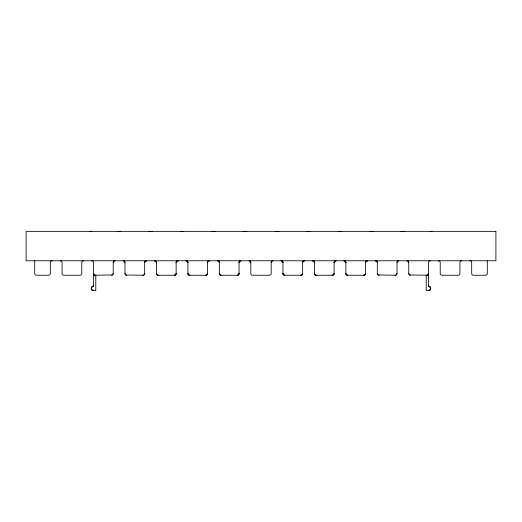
<?xml version="1.0" encoding="UTF-8"?>
<svg xmlns="http://www.w3.org/2000/svg" width="522" height="522" viewBox="0 0 522 522"><rect width="100%" height="100%" fill="white"/><g stroke="black" fill="none" stroke-linecap="round" stroke-linejoin="round"><path stroke-width="0.78" d="M144.679 273.554L144.679 262.586A1.807 1.807 0 0 1 146.493 260.772M428.464 273.495L428.464 273.45A1.807 1.807 0 0 1 426.65 275.257C427.838 275.838 428.856 272.758 428.308 274.174M375.507 260.772A1.807 1.807 0 0 1 377.321 262.586L377.321 273.554L378.085 274.924L395.343 275.251L396.459 274.742L396.994 273.678L397.053 262.181L397.692 261.163L398.815 260.772A1.807 1.807 0 0 0 397.007 262.586M113.228 262.586L113.75 261.313L115.036 260.772A1.807 1.807 0 0 0 113.228 262.586L113.222 273.58L112.432 274.944L93.536 275.257M113.222 273.515L113.228 273.45A1.807 1.807 0 0 1 111.414 275.257M144.672 273.658L144.111 274.761L142.95 275.257L125.867 274.996L124.999 273.561L124.96 262.24L124.34 261.189L123.185 260.772A1.807 1.807 0 0 1 124.993 262.586L124.993 262.586M428.242 274.304L427.309 275.133M91.65 287.139L91.272 288.385L91.65 289.625M430.35 289.625L430.728 288.385L430.35 287.139M306.649 231.514L308.378 231.357M148.698 231.514L150.564 231.357M430.252 231.5L431.988 231.357L431.081 231.376M369.609 231.5L371.299 231.357M401.053 231.5L402.788 231.357M117.287 231.5L119.107 231.357M148.731 231.5L150.199 231.357M212.102 231.416L211.606 231.514L213.478 231.357M117.685 231.422L118.905 231.357M243.67 231.403L243.089 231.507A4.045 4.026 72 0 1 243.748 231.403L244.851 231.357L244.263 231.363A7.83 7.791 59.8 0 0 243.754 231.396M212.252 231.396L212.826 231.363M339.3 231.363L338.139 231.507A5.253 4.731 -84.7 0 1 338.889 231.396A9.474 8.522 -82.3 0 1 339.235 231.37L339.842 231.357M370.894 231.357L370.627 231.37A7.85 6.251 -87.2 0 0 369.576 231.481M181.473 231.357L180.194 231.5A6.375 5.716 87.4 0 1 181.271 231.37L182.021 231.357M307.941 231.357L308.306 231.357M212.904 231.357L213.407 231.357M276.621 231.357L275.218 231.507L276.921 231.357M308.522 231.357L310.394 231.514A4.391 4.228 -86.7 0 0 309.69 231.396A8.502 8.189 -81.8 0 0 309.174 231.357M339.979 231.357L341.812 231.5A6.349 5.69 -87.4 0 0 340.67 231.376M371.436 231.357L373.269 231.5M402.893 231.357L404.772 231.514M408.772 262.586L408.772 262.52A1.807 1.807 0 0 0 406.964 260.772L408.126 261.196L408.746 262.272L408.778 273.58L409.568 274.944L428.464 275.257M93.536 290.643L95.8 290.643L95.8 275.257M428.464 290.643L426.2 290.643L426.2 275.257M277.143 231.357L278.918 231.507M119.166 231.357L120.843 231.481M150.623 231.357L152.417 231.507M182.087 231.357L183.796 231.487M213.557 231.357L215.358 231.514M245.007 231.357L246.789 231.507M90.045 231.357L91.748 231.5M340.142 231.357L340.527 231.357M119.264 231.357L120.641 231.442M403.101 231.357L404.674 231.494M213.72 231.357L214.131 231.363A8.424 8.13 81.7 0 1 214.64 231.383A4.326 4.183 86.6 0 1 215.358 231.514M151.223 231.363L151.582 231.376A7.569 6.003 84.6 0 1 152.411 231.52M408.772 273.45L408.778 273.515A1.807 1.807 0 0 0 410.586 275.257M124.993 273.45L124.993 273.508A1.807 1.807 0 0 0 126.807 275.257M377.321 273.45L377.321 273.502A1.807 1.807 0 0 0 379.129 275.257M487.3 260.941L487.3 273.45A1.807 1.807 0 0 1 485.493 275.257L473.493 275.257A1.807 1.807 0 0 1 471.686 273.45L471.686 262.586A1.807 1.807 0 0 0 469.878 260.772M428.464 286.121L428.464 262.586A1.807 1.807 0 0 1 430.272 260.772M271.186 262.586A1.807 1.807 0 0 1 272.999 260.772A1.814 1.807 -80.8 0 0 271.186 262.586L271.186 273.45A1.807 1.807 0 0 1 269.372 275.257L252.628 275.257A1.814 1.807 0 0 1 250.814 273.443L250.814 262.586A1.814 1.807 80.8 0 0 249.007 260.772A1.814 1.807 0 0 1 250.821 262.586M93.536 286.121L93.536 262.586A1.807 1.807 0 0 0 91.728 260.772M34.7 260.941L34.7 273.45A1.807 1.807 0 0 0 36.507 275.257L48.507 275.257A1.807 1.807 0 0 0 50.314 273.45L50.314 262.586A1.807 1.807 0 0 1 52.122 260.772M428.458 286.213A12.13 4.365 -89.1 0 1 430.226 287.726M428.458 286.304A11.921 4.515 -84.5 0 1 430.461 286.95M430.461 289.814A11.921 4.515 84.5 0 1 428.458 290.46M430.226 289.038A12.13 4.365 89.1 0 1 428.458 290.552M93.542 290.552A12.13 4.365 -89.1 0 1 91.774 289.038M93.542 290.46A11.921 4.515 -84.5 0 1 91.539 289.814M91.774 287.726A12.13 4.365 89.1 0 1 93.542 286.213M91.539 286.95A11.921 4.515 84.5 0 1 93.542 286.304M461.729 260.772A1.807 1.807 0 0 0 459.921 262.586L459.921 273.45A1.807 1.807 0 0 1 458.107 275.257L442.043 275.257A1.807 1.807 0 0 1 440.229 273.45L440.229 262.586A1.807 1.807 0 0 0 438.421 260.772M397.007 273.45A1.807 1.807 0 0 1 395.193 275.257M377.413 262.553A2.081 1.592 -90 0 0 375.54 260.98A2.081 1.612 -88.4 0 1 377.439 262.546M367.364 260.772A1.807 1.807 0 0 0 365.55 262.586L365.55 273.45A1.807 1.807 0 0 1 363.743 275.257L347.672 275.257A1.807 1.807 0 0 1 345.864 273.45L345.864 262.586A1.807 1.807 0 0 0 344.05 260.772M335.907 260.772A1.807 1.807 0 0 0 334.093 262.586L334.093 273.45A1.807 1.807 0 0 1 332.286 275.257L316.215 275.257A1.807 1.807 0 0 1 314.407 273.45L314.407 262.586A1.807 1.807 0 0 0 312.6 260.772M304.45 260.791A1.84 1.781 -87.3 0 0 302.623 262.586A1.84 1.788 -90 0 1 304.45 260.791A1.807 1.807 0 0 0 302.643 262.586L302.643 273.45A1.807 1.807 0 0 1 300.829 275.257L284.764 275.257A1.82 1.807 90 0 1 282.944 273.45L282.95 262.586A1.807 1.807 0 0 0 281.143 260.772A1.814 1.807 -84.4 0 1 282.957 262.586A1.814 1.801 -90 0 0 281.143 260.778M240.857 260.778A1.814 1.801 90 0 0 239.043 262.586A1.807 1.807 0 0 1 240.857 260.772A1.814 1.807 84.4 0 0 239.043 262.586L239.05 273.45A1.807 1.807 0 0 1 237.236 275.257L221.171 275.257A1.834 1.788 -87.1 0 1 219.344 273.45L219.357 262.586A1.807 1.807 0 0 0 217.55 260.772A1.84 1.788 90 0 1 219.384 262.586A1.84 1.781 87.3 0 0 217.55 260.791M209.4 260.772A1.807 1.807 0 0 0 207.593 262.586L207.593 273.45A1.807 1.807 0 0 1 205.785 275.257L189.714 275.257A1.807 1.807 0 0 1 187.907 273.45L187.907 262.586A1.807 1.807 0 0 0 186.093 260.772M177.95 260.772A1.807 1.807 0 0 0 176.136 262.586L176.136 273.45A1.807 1.807 0 0 1 174.328 275.257L158.257 275.257A1.807 1.807 0 0 1 156.45 273.45L156.45 262.586A1.807 1.807 0 0 0 154.636 260.772M144.561 262.546A2.081 1.612 88.4 0 1 146.46 260.987A2.081 1.592 90 0 0 144.587 262.553M144.679 273.45A1.807 1.807 0 0 1 142.871 275.257M60.271 260.772A1.807 1.807 0 0 1 62.079 262.586L62.079 273.45A1.807 1.807 0 0 0 63.893 275.257L79.957 275.257A1.807 1.807 0 0 0 81.771 273.45L81.771 262.586A1.807 1.807 0 0 1 83.579 260.772M495.9 231.357L26.1 231.357L26.1 260.772L495.9 260.772L495.9 231.357M95.35 275.257L94.058 274.716L93.536 273.495A1.807 1.807 0 0 0 95.35 275.257M367.338 260.935A1.99 1.612 -88.4 0 0 365.465 262.566A1.99 1.625 -90 0 1 367.338 260.941M363.762 275.094A1.977 1.612 90 0 0 365.628 273.463A1.977 1.631 88.4 0 1 363.762 275.094M345.812 273.45A1.892 1.664 88.3 0 0 347.665 275.153A1.892 1.67 90 0 1 345.799 273.456M345.91 262.579A1.886 1.664 -90 0 0 344.063 260.876A1.886 1.677 -88.3 0 1 345.923 262.579M335.9 260.85A1.86 1.696 -88.2 0 0 334.054 262.579A1.86 1.703 -90 0 1 335.9 260.85M332.292 275.185A1.86 1.71 88.1 0 0 334.139 273.45A1.86 1.696 90 0 1 332.292 275.185M314.381 273.45A1.86 1.768 87.8 0 0 316.215 275.231A1.86 1.775 90 0 1 314.375 273.45M314.427 262.586A1.853 1.775 -90 0 0 312.6 260.804A1.853 1.781 -87.7 0 1 314.433 262.586M300.829 275.238A1.834 1.788 90 0 0 302.649 273.45A1.834 1.788 87.1 0 1 300.829 275.238M282.944 273.45A1.82 1.801 85.3 0 0 284.764 275.251A1.807 1.807 0 0 1 282.95 273.45M237.236 275.251A1.82 1.807 -90 0 0 239.056 273.45A1.82 1.801 -85.3 0 1 237.236 275.251M219.357 273.45A1.807 1.807 0 0 0 221.171 275.257A1.834 1.788 -90 0 1 219.351 273.45M209.4 260.804A1.853 1.781 87.7 0 0 207.567 262.586A1.853 1.775 90 0 1 209.4 260.804M205.785 275.231A1.86 1.768 -87.8 0 0 207.619 273.45A1.86 1.775 -90 0 1 205.785 275.231M187.861 273.45A1.86 1.71 -88.1 0 0 189.708 275.185A1.86 1.696 -90 0 1 187.874 273.45M187.953 262.579A1.86 1.703 90 0 0 186.1 260.85A1.86 1.696 88.2 0 1 187.946 262.579M177.937 260.876A1.886 1.677 88.3 0 0 176.077 262.579A1.886 1.664 90 0 1 177.937 260.876M174.335 275.153A1.892 1.67 -90 0 0 176.201 273.456A1.892 1.664 -88.3 0 1 174.335 275.153M156.359 273.463A1.977 1.631 -88.4 0 0 158.238 275.094A1.977 1.612 -90 0 1 156.372 273.463M156.554 262.559A1.99 1.625 90 0 0 154.662 260.941A1.99 1.612 88.4 0 1 156.535 262.566"/></g></svg>
